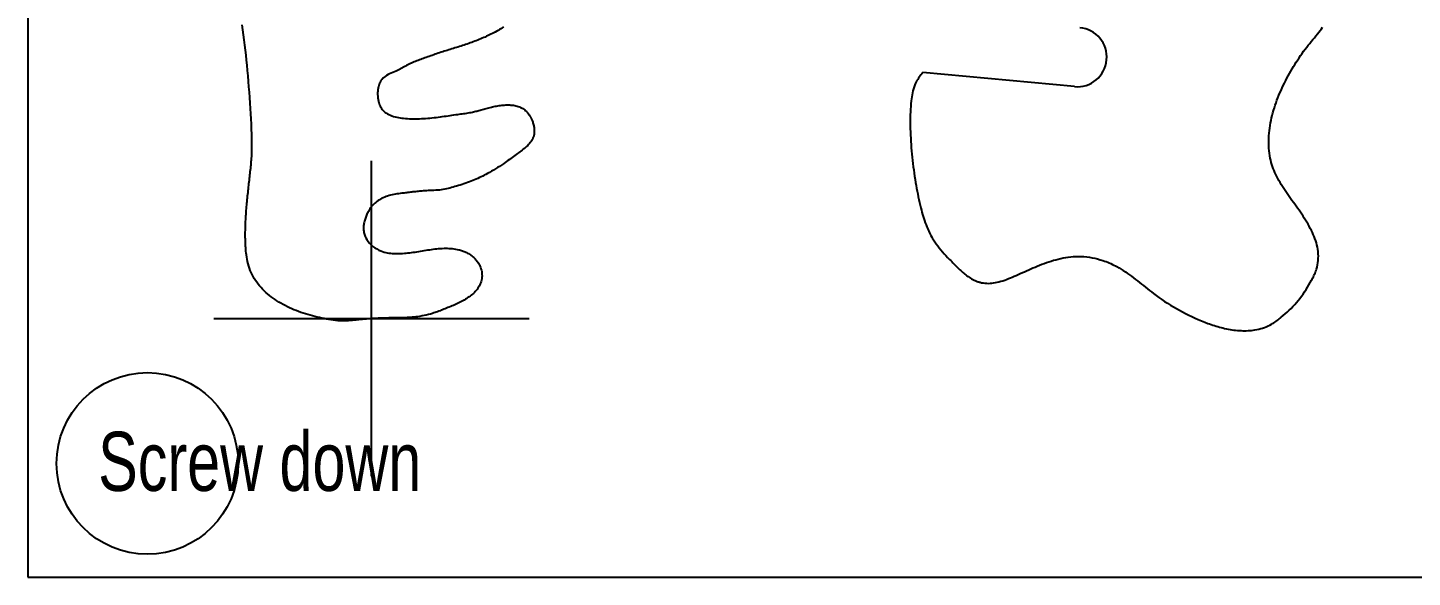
# Model space of a CAD drawing. Extents: x 0 to 30, y 0 to 14.6.
# Drawn here: x 0 to 8.78, y 0 to 3.48 of the extents above; entities that cross this region are included whole.
import ezdxf

# ---------------------------------------------------------------- set-up
doc = ezdxf.new("R2010")
doc.units = 0
doc.header["$MEASUREMENT"] = 0
doc.header["$PDMODE"] = 2
doc.layers.add('CK_LEVEL_1', color=7, linetype='CONTINUOUS')

msp = doc.modelspace()

# ---------------------------------------------------------------- linework, layer by layer
at = {"layer": 'CK_LEVEL_1', "color": 3, "linetype": 'CONTINUOUS'}
for p, q in [((0, 12), (0, 0)), ((6.6365, 3.1112), (5.6743, 3.2004)), ((0, 0), (30, 0))]:
    msp.add_line(p, q, dxfattribs=at)
at = {"layer": 'CK_LEVEL_1', "color": 6, "linetype": 'CONTINUOUS'}
msp.add_lwpolyline([(2.1793, 1.6405), (2.171, 1.6398), (2.1626, 1.639), (2.1543, 1.6383), (2.146, 1.6376), (2.1377, 1.6369), (2.1294, 1.6361), (2.1211, 1.6353), (2.1128, 1.6345), (2.1044, 1.6337), (2.0964, 1.6329), (2.0884, 1.6321), (2.0804, 1.6312), (2.0724, 1.6304), (2.0644, 1.6296), (2.0563, 1.6289), (2.0483, 1.6282), (2.0403, 1.6275), (2.0322, 1.627), (2.0283, 1.6267), (2.0243, 1.6265), (2.0204, 1.6263), (2.0164, 1.6261), (2.0124, 1.626), (2.0085, 1.6259), (2.0045, 1.6258), (2.0005, 1.6258), (1.9966, 1.6258), (1.9819, 1.6262), (1.9672, 1.627), (1.9525, 1.6283), (1.9379, 1.63), (1.9232, 1.6321), (1.9087, 1.6345), (1.8941, 1.6372), (1.8796, 1.6401), (1.8651, 1.6431), (1.85, 1.6465), (1.8349, 1.65), (1.8199, 1.6536), (1.805, 1.6575), (1.7901, 1.6615), (1.7752, 1.6658), (1.7605, 1.6703), (1.7458, 1.675), (1.7312, 1.68), (1.7168, 1.6853), (1.7025, 1.6908), (1.6882, 1.6966), (1.6741, 1.7027), (1.6602, 1.7091), (1.6463, 1.7158), (1.6326, 1.7228), (1.6191, 1.73), (1.6057, 1.7376), (1.593, 1.7452), (1.5805, 1.7531), (1.5682, 1.7612), (1.5561, 1.7697), (1.5442, 1.7785), (1.5326, 1.7876), (1.5212, 1.797), (1.5101, 1.8068), (1.4993, 1.817), (1.4892, 1.8271), (1.4794, 1.8375), (1.47, 1.8482), (1.461, 1.8593), (1.4523, 1.8707), (1.4442, 1.8823), (1.4365, 1.8943), (1.4294, 1.9066), (1.4228, 1.9192), (1.4167, 1.9324), (1.4111, 1.9459), (1.4061, 1.9597), (1.4017, 1.9736), (1.3978, 1.9877), (1.3943, 2.002), (1.3914, 2.0164), (1.3888, 2.0308), (1.3867, 2.0453), (1.3853, 2.0562), (1.3841, 2.0671), (1.3831, 2.0779), (1.3823, 2.0888), (1.3816, 2.0997), (1.381, 2.1106), (1.3806, 2.1215), (1.3802, 2.1324), (1.38, 2.1433), (1.3798, 2.1546), (1.3797, 2.166), (1.3797, 2.1773), (1.3797, 2.1886), (1.3799, 2.2), (1.3801, 2.2113), (1.3803, 2.2227), (1.3807, 2.234), (1.3811, 2.2453), (1.3816, 2.2569), (1.3822, 2.2685), (1.3829, 2.28), (1.3836, 2.2915), (1.3844, 2.3031), (1.3852, 2.3146), (1.3861, 2.3261), (1.387, 2.3377), (1.388, 2.3492), (1.389, 2.3607), (1.39, 2.3721), (1.3911, 2.3836), (1.3922, 2.3951), (1.3934, 2.4065), (1.3945, 2.418), (1.3957, 2.4294), (1.3969, 2.4409), (1.3981, 2.4524), (1.3993, 2.4635), (1.4005, 2.4746), (1.4017, 2.4857), (1.403, 2.4968), (1.4042, 2.508), (1.4054, 2.5191), (1.4067, 2.5302), (1.4079, 2.5413), (1.4092, 2.5525), (1.4104, 2.563), (1.4115, 2.5735), (1.4127, 2.584), (1.4138, 2.5945), (1.4149, 2.605), (1.416, 2.6155), (1.4169, 2.626), (1.4178, 2.6365), (1.4187, 2.647), (1.4206, 2.6793), (1.4217, 2.7117), (1.4221, 2.7441), (1.4218, 2.7764), (1.4211, 2.8089), (1.4198, 2.8413), (1.4183, 2.8737), (1.4165, 2.9061), (1.4146, 2.9385), (1.4124, 2.9729), (1.4102, 3.0073), (1.4079, 3.0417), (1.4054, 3.076), (1.4029, 3.1104), (1.4002, 3.1447), (1.3973, 3.179), (1.3943, 3.2133), (1.3911, 3.2475), (1.3879, 3.2794), (1.3846, 3.3113), (1.381, 3.3432), (1.3773, 3.375), (1.3734, 3.4068), (1.3692, 3.4386), (1.3648, 3.4703), (1.3602, 3.502)], dxfattribs=at)
at = {"layer": 'CK_LEVEL_1', "color": 3, "linetype": 'CONTINUOUS'}
msp.add_lwpolyline([(3.0176, 3.4893), (3.0091, 3.4835), (3.0004, 3.4779), (2.9916, 3.4726), (2.9827, 3.4674), (2.9737, 3.4624), (2.9646, 3.4575), (2.9554, 3.4527), (2.9463, 3.448), (2.9372, 3.4434), (2.9281, 3.4389), (2.9189, 3.4344), (2.9097, 3.4301), (2.9004, 3.4258), (2.8911, 3.4216), (2.8818, 3.4175), (2.8724, 3.4135), (2.863, 3.4096), (2.8535, 3.4058), (2.844, 3.4021), (2.8344, 3.3984), (2.8248, 3.3949), (2.8152, 3.3914), (2.8056, 3.388), (2.7959, 3.3846), (2.7863, 3.3813), (2.7766, 3.378), (2.7669, 3.3748), (2.7572, 3.3716), (2.7475, 3.3685), (2.7378, 3.3653), (2.728, 3.3622), (2.7183, 3.3592), (2.7086, 3.3561), (2.6988, 3.3531), (2.6891, 3.3501), (2.6795, 3.3471), (2.6698, 3.3441), (2.6601, 3.3411), (2.6504, 3.3381), (2.6407, 3.3351), (2.6311, 3.332), (2.6214, 3.3289), (2.6118, 3.3258), (2.6023, 3.3226), (2.5929, 3.3194), (2.5835, 3.3161), (2.574, 3.3128), (2.5646, 3.3095), (2.5552, 3.3062), (2.5458, 3.3029), (2.5364, 3.2995), (2.527, 3.2962), (2.5184, 3.2932), (2.5099, 3.2902), (2.5013, 3.2872), (2.4928, 3.2841), (2.4843, 3.281), (2.4758, 3.2778), (2.4673, 3.2746), (2.4589, 3.2712), (2.4505, 3.2678), (2.4423, 3.2643), (2.4342, 3.2607), (2.4262, 3.257), (2.4182, 3.2532), (2.4103, 3.2492), (2.4024, 3.2452), (2.3946, 3.241), (2.3869, 3.2367), (2.3792, 3.2323), (2.3755, 3.2301), (2.3718, 3.2279), (2.3681, 3.2257), (2.3644, 3.2235), (2.3607, 3.2213), (2.357, 3.2191), (2.3532, 3.217), (2.3494, 3.215), (2.3456, 3.213), (2.3357, 3.2084), (2.3255, 3.2041), (2.3153, 3.1999), (2.305, 3.1958), (2.2949, 3.1916), (2.285, 3.187), (2.2754, 3.1819), (2.2663, 3.1761), (2.2578, 3.1695), (2.2553, 3.1673), (2.2528, 3.1649), (2.2504, 3.1625), (2.2481, 3.1599), (2.2459, 3.1573), (2.2438, 3.1546), (2.2417, 3.1519), (2.2398, 3.1491), (2.2379, 3.1462), (2.2361, 3.1431), (2.2344, 3.14), (2.2328, 3.1369), (2.2313, 3.1337), (2.2299, 3.1304), (2.2286, 3.1271), (2.2274, 3.1238), (2.2263, 3.1204), (2.2253, 3.1171), (2.2243, 3.1135), (2.2234, 3.1099), (2.2225, 3.1063), (2.2218, 3.1027), (2.2211, 3.0991), (2.2205, 3.0954), (2.22, 3.0918), (2.2196, 3.0881), (2.2192, 3.0844), (2.2189, 3.0807), (2.2187, 3.0769), (2.2186, 3.0731), (2.2185, 3.0694), (2.2185, 3.0656), (2.2185, 3.0618), (2.2187, 3.058), (2.2189, 3.0543), (2.2191, 3.0505), (2.2195, 3.0468), (2.2199, 3.0431), (2.2203, 3.0394), (2.2208, 3.0357), (2.2214, 3.0321), (2.2221, 3.0284), (2.2228, 3.0247), (2.2235, 3.0211), (2.2243, 3.0174), (2.2251, 3.014), (2.2259, 3.0106), (2.2268, 3.0072), (2.2278, 3.0038), (2.2289, 3.0004), (2.23, 2.9971), (2.2313, 2.9938), (2.2326, 2.9906), (2.2341, 2.9874), (2.2382, 2.9799), (2.2429, 2.9727), (2.2483, 2.966), (2.2542, 2.9596), (2.2606, 2.9536), (2.2673, 2.9481), (2.2745, 2.9429), (2.2819, 2.9382), (2.2895, 2.9339), (2.2992, 2.9293), (2.3091, 2.9253), (2.3192, 2.9218), (2.3295, 2.9189), (2.3399, 2.9165), (2.3503, 2.9145), (2.3609, 2.9128), (2.3715, 2.9115), (2.3821, 2.9103), (2.3948, 2.9093), (2.4075, 2.9084), (2.4202, 2.9078), (2.4329, 2.9074), (2.4456, 2.9072), (2.4583, 2.9072), (2.471, 2.9074), (2.4836, 2.9078), (2.4963, 2.9083), (2.5097, 2.909), (2.5231, 2.9098), (2.5364, 2.9108), (2.5498, 2.9119), (2.5632, 2.9132), (2.5765, 2.9146), (2.5898, 2.9161), (2.6031, 2.9177), (2.6164, 2.9194), (2.6287, 2.9211), (2.641, 2.9229), (2.6532, 2.9247), (2.6655, 2.9265), (2.6778, 2.9284), (2.69, 2.9302), (2.7023, 2.932), (2.7146, 2.9337), (2.7269, 2.9354), (2.7364, 2.9367), (2.746, 2.9379), (2.7555, 2.9391), (2.7651, 2.9404), (2.7746, 2.9417), (2.7841, 2.9431), (2.7936, 2.9446), (2.8031, 2.9463), (2.8125, 2.9481), (2.8195, 2.9496), (2.8264, 2.9512), (2.8334, 2.9529), (2.8403, 2.9547), (2.8472, 2.9565), (2.8541, 2.9584), (2.861, 2.9603), (2.8679, 2.9622), (2.8748, 2.9641), (2.8829, 2.9663), (2.891, 2.9686), (2.899, 2.9707), (2.9071, 2.9729), (2.9152, 2.975), (2.9233, 2.977), (2.9315, 2.979), (2.9396, 2.9809), (2.9478, 2.9828), (2.9561, 2.9846), (2.9645, 2.9863), (2.9729, 2.9879), (2.9813, 2.9893), (2.9897, 2.9906), (2.9982, 2.9918), (3.0067, 2.9929), (3.0152, 2.9937), (3.0238, 2.9944), (3.0318, 2.9948), (3.0399, 2.9951), (3.0479, 2.9952), (3.056, 2.995), (3.064, 2.9945), (3.072, 2.9937), (3.08, 2.9927), (3.0879, 2.9913), (3.0958, 2.9895), (3.1032, 2.9875), (3.1105, 2.9851), (3.1177, 2.9824), (3.1248, 2.9793), (3.1317, 2.9759), (3.1384, 2.9721), (3.1448, 2.968), (3.151, 2.9635), (3.1569, 2.9587), (3.1633, 2.9527), (3.1693, 2.9462), (3.1748, 2.9393), (3.18, 2.9321), (3.1847, 2.9246), (3.1891, 2.9169), (3.1931, 2.9089), (3.1967, 2.9007), (3.1999, 2.8925), (3.2019, 2.8868), (3.2037, 2.881), (3.2054, 2.8753), (3.2069, 2.8694), (3.2082, 2.8636), (3.2093, 2.8577), (3.2102, 2.8518), (3.211, 2.8458), (3.2116, 2.8398), (3.2119, 2.8352), (3.212, 2.8306), (3.2121, 2.8259), (3.212, 2.8213), (3.2117, 2.8167), (3.2112, 2.8121), (3.2106, 2.8076), (3.2098, 2.8031), (3.2087, 2.7986), (3.2063, 2.7911), (3.2034, 2.7837), (3.1998, 2.7766), (3.1958, 2.7696), (3.1913, 2.7629), (3.1864, 2.7564), (3.1812, 2.7501), (3.1757, 2.7441), (3.17, 2.7382), (3.1632, 2.7318), (3.1563, 2.7256), (3.1492, 2.7197), (3.1419, 2.7139), (3.1346, 2.7083), (3.1272, 2.7029), (3.1198, 2.6975), (3.1123, 2.6921), (3.1048, 2.6867), (3.0963, 2.6805), (3.0878, 2.6742), (3.0793, 2.6679), (3.0708, 2.6616), (3.0623, 2.6553), (3.0537, 2.649), (3.0452, 2.6427), (3.0366, 2.6365), (3.028, 2.6303), (3.0158, 2.6219), (3.0036, 2.6136), (2.9912, 2.6054), (2.9787, 2.5975), (2.9662, 2.5897), (2.9535, 2.582), (2.9407, 2.5745), (2.9279, 2.5672), (2.9149, 2.56), (2.9049, 2.5546), (2.8949, 2.5493), (2.8848, 2.5441), (2.8747, 2.539), (2.8645, 2.534), (2.8543, 2.5292), (2.8439, 2.5246), (2.8336, 2.52), (2.8231, 2.5157), (2.8118, 2.5112), (2.8004, 2.5068), (2.7889, 2.5027), (2.7774, 2.4987), (2.7658, 2.4948), (2.7542, 2.491), (2.7425, 2.4873), (2.7308, 2.4837), (2.719, 2.4802), (2.7084, 2.477), (2.6977, 2.474), (2.687, 2.471), (2.6762, 2.4681), (2.6655, 2.4654), (2.6546, 2.4629), (2.6438, 2.4607), (2.6329, 2.4587), (2.622, 2.457), (2.6103, 2.4556), (2.5986, 2.4545), (2.5869, 2.4537), (2.5751, 2.453), (2.5633, 2.4524), (2.5515, 2.452), (2.5397, 2.4515), (2.5279, 2.451), (2.5161, 2.4503), (2.508, 2.4497), (2.4998, 2.4491), (2.4917, 2.4484), (2.4835, 2.4476), (2.4754, 2.4468), (2.4673, 2.4459), (2.4591, 2.445), (2.451, 2.4441), (2.4429, 2.4432), (2.435, 2.4423), (2.427, 2.4414), (2.4191, 2.4405), (2.4112, 2.4395), (2.4033, 2.4386), (2.3954, 2.4377), (2.3874, 2.4367), (2.3795, 2.4357), (2.3716, 2.4348), (2.3615, 2.4335), (2.3513, 2.4321), (2.3412, 2.4307), (2.3312, 2.4291), (2.3211, 2.4273), (2.3111, 2.4253), (2.3012, 2.423), (2.2914, 2.4204), (2.2816, 2.4175), (2.2725, 2.4144), (2.2636, 2.4109), (2.2548, 2.4071), (2.2462, 2.403), (2.2378, 2.3985), (2.2295, 2.3937), (2.2215, 2.3884), (2.2138, 2.3829), (2.2064, 2.3769), (2.2013, 2.3724), (2.1963, 2.3677), (2.1915, 2.3629), (2.1869, 2.3579), (2.1825, 2.3527), (2.1782, 2.3474), (2.1741, 2.342), (2.1702, 2.3365), (2.1665, 2.3308), (2.1631, 2.3252), (2.1598, 2.3196), (2.1567, 2.3138), (2.1538, 2.308), (2.151, 2.3021), (2.1483, 2.2961), (2.1458, 2.29), (2.1434, 2.2839), (2.1412, 2.2777), (2.1389, 2.271), (2.1369, 2.2642), (2.135, 2.2574), (2.1333, 2.2505), (2.1319, 2.2436), (2.1308, 2.2366), (2.1299, 2.2297), (2.1294, 2.2226), (2.1292, 2.2156), (2.1294, 2.2085), (2.1299, 2.2014), (2.1308, 2.1943), (2.132, 2.1872), (2.1337, 2.1803), (2.1356, 2.1734), (2.1379, 2.1666), (2.1406, 2.1599), (2.1435, 2.1534), (2.1505, 2.1409), (2.1587, 2.1291), (2.1679, 2.118), (2.1782, 2.1077), (2.1893, 2.0983), (2.2011, 2.0897), (2.2135, 2.0819), (2.2264, 2.0752), (2.2397, 2.0693), (2.2496, 2.0657), (2.2596, 2.0626), (2.2697, 2.06), (2.2799, 2.0578), (2.2902, 2.056), (2.3005, 2.0546), (2.3109, 2.0535), (2.3213, 2.0528), (2.3317, 2.0524), (2.343, 2.0523), (2.3543, 2.0524), (2.3656, 2.0528), (2.3768, 2.0534), (2.3881, 2.0542), (2.3993, 2.0553), (2.4106, 2.0565), (2.4218, 2.0578), (2.433, 2.0592), (2.4446, 2.0608), (2.4563, 2.0625), (2.4679, 2.0643), (2.4795, 2.0661), (2.4911, 2.0679), (2.5027, 2.0698), (2.5143, 2.0716), (2.5259, 2.0735), (2.5375, 2.0753), (2.5488, 2.077), (2.5601, 2.0787), (2.5714, 2.0802), (2.5827, 2.0817), (2.594, 2.083), (2.6054, 2.0841), (2.6167, 2.085), (2.6281, 2.0857), (2.6395, 2.0861), (2.6499, 2.0862), (2.6604, 2.0861), (2.6708, 2.0857), (2.6812, 2.085), (2.6916, 2.084), (2.702, 2.0828), (2.7123, 2.0812), (2.7226, 2.0793), (2.7328, 2.077), (2.7386, 2.0756), (2.7444, 2.0741), (2.7502, 2.0724), (2.7559, 2.0705), (2.7616, 2.0686), (2.7672, 2.0665), (2.7727, 2.0642), (2.7782, 2.0618), (2.7836, 2.0592), (2.7895, 2.056), (2.7953, 2.0527), (2.8011, 2.0491), (2.8067, 2.0454), (2.8121, 2.0414), (2.8174, 2.0372), (2.8226, 2.0329), (2.8277, 2.0284), (2.8325, 2.0237), (2.8372, 2.0188), (2.8418, 2.0138), (2.8461, 2.0086), (2.8502, 2.0032), (2.8542, 1.9977), (2.8578, 1.9921), (2.8613, 1.9862), (2.8645, 1.9803), (2.8674, 1.9741), (2.871, 1.9655), (2.874, 1.9567), (2.8764, 1.9476), (2.8783, 1.9384), (2.8796, 1.9292), (2.8803, 1.9198), (2.8804, 1.9105), (2.8799, 1.9012), (2.8787, 1.8919), (2.8771, 1.884), (2.875, 1.8761), (2.8725, 1.8684), (2.8696, 1.8608), (2.8662, 1.8534), (2.8625, 1.8462), (2.8584, 1.8391), (2.854, 1.8323), (2.8492, 1.8258), (2.8438, 1.8189), (2.838, 1.8124), (2.832, 1.8061), (2.8256, 1.8001), (2.8191, 1.7943), (2.8124, 1.7888), (2.8055, 1.7834), (2.7984, 1.7782), (2.7912, 1.7732), (2.7833, 1.768), (2.7753, 1.7629), (2.7671, 1.758), (2.7589, 1.7533), (2.7506, 1.7488), (2.7422, 1.7444), (2.7338, 1.7401), (2.7253, 1.7359), (2.7167, 1.7319), (2.7081, 1.728), (2.6994, 1.7242), (2.6906, 1.7205), (2.6819, 1.7169), (2.6731, 1.7134), (2.6643, 1.7098), (2.6555, 1.7064), (2.6466, 1.7029), (2.6378, 1.6994), (2.6299, 1.6964), (2.6221, 1.6933), (2.6142, 1.6902), (2.6063, 1.6872), (2.5984, 1.6843), (2.5905, 1.6814), (2.5826, 1.6786), (2.5746, 1.6759), (2.5666, 1.6733), (2.5535, 1.6694), (2.5404, 1.6658), (2.5271, 1.6625), (2.5138, 1.6596), (2.5004, 1.6569), (2.487, 1.6546), (2.4735, 1.6525), (2.4599, 1.6507), (2.4464, 1.6493), (2.44, 1.6486), (2.4337, 1.6481), (2.4274, 1.6476), (2.4211, 1.6472), (2.4148, 1.6468), (2.4084, 1.6464), (2.4021, 1.6461), (2.3958, 1.6458), (2.3894, 1.6456), (2.3769, 1.6452), (2.3644, 1.645), (2.3518, 1.6448), (2.3393, 1.6447), (2.3268, 1.6446), (2.3142, 1.6445), (2.3017, 1.6444), (2.2891, 1.6442), (2.2765, 1.644), (2.2656, 1.6437), (2.2548, 1.6433), (2.2439, 1.6429), (2.2331, 1.6425), (2.2222, 1.6421), (2.2114, 1.6416), (2.2007, 1.6412), (2.1899, 1.6408), (2.1793, 1.6405)], dxfattribs=at)
at = {"layer": 'CK_LEVEL_1', "color": 6, "linetype": 'CONTINUOUS'}
msp.add_polyline3d([(5.6743, 3.2004, 0), (5.6688, 3.1932, 0), (5.6633, 3.186, 0), (5.6579, 3.1788, 0), (5.6527, 3.1715, 0), (5.6476, 3.1642, 0), (5.6427, 3.1567, 0), (5.638, 3.1491, 0), (5.6336, 3.1414, 0), (5.6296, 3.1335, 0), (5.6243, 3.1219, 0), (5.6198, 3.1098, 0), (5.6159, 3.0975, 0), (5.6125, 3.085, 0), (5.6097, 3.0723, 0), (5.6073, 3.0594, 0), (5.6052, 3.0464, 0), (5.6035, 3.0334, 0), (5.602, 3.0204, 0), (5.6002, 3.0028, 0), (5.5988, 2.9853, 0), (5.5976, 2.9678, 0), (5.5966, 2.9504, 0), (5.596, 2.933, 0), (5.5955, 2.9156, 0), (5.5953, 2.8982, 0), (5.5952, 2.8808, 0), (5.5954, 2.8634, 0), (5.5958, 2.8435, 0), (5.5964, 2.8235, 0), (5.5972, 2.8035, 0), (5.5982, 2.7835, 0), (5.5994, 2.7635, 0), (5.6008, 2.7435, 0), (5.6023, 2.7235, 0), (5.6041, 2.7036, 0), (5.6059, 2.6836, 0), (5.608, 2.6634, 0), (5.6102, 2.6432, 0), (5.6125, 2.623, 0), (5.615, 2.6029, 0), (5.6177, 2.5828, 0), (5.6204, 2.5627, 0), (5.6234, 2.5426, 0), (5.6265, 2.5225, 0), (5.6297, 2.5025, 0), (5.6327, 2.4845, 0), (5.6359, 2.4665, 0), (5.6392, 2.4485, 0), (5.6426, 2.4306, 0), (5.6463, 2.4127, 0), (5.6501, 2.3949, 0), (5.6541, 2.3771, 0), (5.6583, 2.3593, 0), (5.6627, 2.3416, 0), (5.6662, 2.3281, 0), (5.6699, 2.3147, 0), (5.6737, 2.3013, 0), (5.6777, 2.288, 0), (5.6819, 2.2748, 0), (5.6863, 2.2616, 0), (5.691, 2.2484, 0), (5.6958, 2.2354, 0), (5.7009, 2.2225, 0), (5.7049, 2.213, 0), (5.709, 2.2036, 0), (5.7132, 2.1942, 0), (5.7176, 2.1849, 0), (5.7222, 2.1758, 0), (5.7269, 2.1667, 0), (5.7318, 2.1577, 0), (5.737, 2.1488, 0), (5.7423, 2.1401, 0), (5.7509, 2.1267, 0), (5.76, 2.1137, 0), (5.7695, 2.1009, 0), (5.7794, 2.0883, 0), (5.7896, 2.076, 0), (5.8, 2.0639, 0), (5.8106, 2.052, 0), (5.8214, 2.0402, 0), (5.8323, 2.0286, 0), (5.8388, 2.0217, 0), (5.8454, 2.0149, 0), (5.8519, 2.0082, 0), (5.8585, 2.0014, 0), (5.8651, 1.9947, 0), (5.8717, 1.988, 0), (5.8784, 1.9814, 0), (5.885, 1.9747, 0), (5.8917, 1.9681, 0), (5.8977, 1.9622, 0), (5.9036, 1.9564, 0), (5.9096, 1.9506, 0), (5.9157, 1.9449, 0), (5.9218, 1.9392, 0), (5.9281, 1.9336, 0), (5.9344, 1.9282, 0), (5.9408, 1.9229, 0), (5.9473, 1.9177, 0), (5.9544, 1.9123, 0), (5.9617, 1.9072, 0), (5.969, 1.9023, 0), (5.9765, 1.8976, 0), (5.9842, 1.8931, 0), (5.992, 1.8889, 0), (5.9999, 1.8849, 0), (6.008, 1.8812, 0), (6.0162, 1.8778, 0), (6.0206, 1.8761, 0), (6.0251, 1.8745, 0), (6.0296, 1.873, 0), (6.0341, 1.8716, 0), (6.0387, 1.8703, 0), (6.0433, 1.8691, 0), (6.0479, 1.868, 0), (6.0525, 1.867, 0), (6.0572, 1.8662, 0), (6.0682, 1.8648, 0), (6.0793, 1.864, 0), (6.0904, 1.8639, 0), (6.1016, 1.8643, 0), (6.1127, 1.8653, 0), (6.1239, 1.8667, 0), (6.135, 1.8686, 0), (6.146, 1.8709, 0), (6.1569, 1.8735, 0), (6.1695, 1.8769, 0), (6.182, 1.8806, 0), (6.1944, 1.8847, 0), (6.2066, 1.8891, 0), (6.2187, 1.8936, 0), (6.2308, 1.8984, 0), (6.2427, 1.9034, 0), (6.2547, 1.9085, 0), (6.2665, 1.9137, 0), (6.2799, 1.9196, 0), (6.2932, 1.9256, 0), (6.3066, 1.9316, 0), (6.3199, 1.9376, 0), (6.3332, 1.9436, 0), (6.3465, 1.9496, 0), (6.3599, 1.9555, 0), (6.3733, 1.9614, 0), (6.3867, 1.9671, 0), (6.401, 1.9731, 0), (6.4154, 1.979, 0), (6.4298, 1.9847, 0), (6.4443, 1.9902, 0), (6.4589, 1.9955, 0), (6.4736, 2.0005, 0), (6.4883, 2.0053, 0), (6.5032, 2.0098, 0), (6.5181, 2.014, 0), (6.5337, 2.018, 0), (6.5495, 2.0216, 0), (6.5653, 2.0248, 0), (6.5812, 2.0276, 0), (6.5971, 2.03, 0), (6.6131, 2.0319, 0), (6.6292, 2.0333, 0), (6.6453, 2.0341, 0), (6.6614, 2.0344, 0), (6.679, 2.0341, 0), (6.6966, 2.0332, 0), (6.7141, 2.0316, 0), (6.7316, 2.0293, 0), (6.749, 2.0264, 0), (6.7663, 2.0229, 0), (6.7834, 2.0187, 0), (6.8004, 2.014, 0), (6.8172, 2.0087, 0), (6.8273, 2.0052, 0), (6.8374, 2.0014, 0), (6.8474, 1.9975, 0), (6.8573, 1.9933, 0), (6.8671, 1.989, 0), (6.8769, 1.9844, 0), (6.8865, 1.9797, 0), (6.896, 1.9748, 0), (6.9054, 1.9697, 0), (6.9192, 1.9619, 0), (6.9328, 1.9537, 0), (6.9462, 1.9451, 0), (6.9595, 1.9363, 0), (6.9725, 1.9273, 0), (6.9855, 1.918, 0), (6.9983, 1.9086, 0), (7.0109, 1.899, 0), (7.0235, 1.8892, 0), (7.0362, 1.8793, 0), (7.0488, 1.8693, 0), (7.0613, 1.8593, 0), (7.0738, 1.8493, 0), (7.0864, 1.8392, 0), (7.0989, 1.8293, 0), (7.1116, 1.8194, 0), (7.1242, 1.8095, 0), (7.137, 1.7998, 0), (7.1546, 1.7869, 0), (7.1724, 1.7742, 0), (7.1903, 1.7617, 0), (7.2085, 1.7496, 0), (7.2269, 1.7377, 0), (7.2454, 1.7261, 0), (7.2641, 1.7148, 0), (7.283, 1.7038, 0), (7.3021, 1.693, 0), (7.3216, 1.6824, 0), (7.3412, 1.6722, 0), (7.361, 1.6622, 0), (7.3809, 1.6526, 0), (7.401, 1.6433, 0), (7.4213, 1.6344, 0), (7.4417, 1.6259, 0), (7.4623, 1.6177, 0), (7.483, 1.61, 0), (7.4933, 1.6063, 0), (7.5037, 1.6027, 0), (7.5141, 1.5993, 0), (7.5245, 1.596, 0), (7.535, 1.5927, 0), (7.5455, 1.5897, 0), (7.556, 1.5867, 0), (7.5666, 1.5839, 0), (7.5772, 1.5812, 0), (7.5887, 1.5785, 0), (7.6002, 1.576, 0), (7.6118, 1.5737, 0), (7.6234, 1.5716, 0), (7.635, 1.5697, 0), (7.6467, 1.568, 0), (7.6584, 1.5666, 0), (7.6701, 1.5654, 0), (7.6819, 1.5645, 0), (7.6929, 1.5639, 0), (7.704, 1.5635, 0), (7.7151, 1.5634, 0), (7.7261, 1.5636, 0), (7.7372, 1.564, 0), (7.7482, 1.5648, 0), (7.7593, 1.5658, 0), (7.7703, 1.5672, 0), (7.7813, 1.5689, 0), (7.7934, 1.5712, 0), (7.8055, 1.5739, 0), (7.8175, 1.577, 0), (7.8294, 1.5805, 0), (7.8411, 1.5845, 0), (7.8526, 1.5889, 0), (7.864, 1.5938, 0), (7.8751, 1.5992, 0), (7.8859, 1.605, 0), (7.8931, 1.6092, 0), (7.9002, 1.6135, 0), (7.9072, 1.6181, 0), (7.9141, 1.6229, 0), (7.9208, 1.6277, 0), (7.9275, 1.6327, 0), (7.9341, 1.6379, 0), (7.9407, 1.6431, 0), (7.9472, 1.6484, 0), (7.9602, 1.6592, 0), (7.973, 1.6704, 0), (7.9855, 1.6817, 0), (7.9979, 1.6934, 0), (8.0099, 1.7052, 0), (8.0217, 1.7174, 0), (8.0332, 1.7298, 0), (8.0443, 1.7424, 0), (8.0552, 1.7554, 0), (8.0657, 1.7687, 0), (8.076, 1.7823, 0), (8.0859, 1.7962, 0), (8.0955, 1.8103, 0), (8.1048, 1.8246, 0), (8.1138, 1.839, 0), (8.1226, 1.8537, 0), (8.1311, 1.8685, 0), (8.1394, 1.8835, 0), (8.1434, 1.891, 0), (8.1474, 1.8986, 0), (8.1513, 1.9062, 0), (8.1551, 1.9139, 0), (8.1586, 1.9216, 0), (8.1621, 1.9294, 0), (8.1653, 1.9373, 0), (8.1682, 1.9452, 0), (8.1709, 1.9533, 0), (8.1748, 1.9668, 0), (8.1779, 1.9806, 0), (8.1803, 1.9946, 0), (8.1819, 2.0087, 0), (8.1828, 2.0229, 0), (8.183, 2.0372, 0), (8.1825, 2.0514, 0), (8.1813, 2.0656, 0), (8.1795, 2.0797, 0), (8.177, 2.0936, 0), (8.1739, 2.1074, 0), (8.1703, 2.121, 0), (8.1661, 2.1344, 0), (8.1615, 2.1477, 0), (8.1564, 2.1608, 0), (8.151, 2.1738, 0), (8.1451, 2.1866, 0), (8.139, 2.1993, 0), (8.1321, 2.2126, 0), (8.125, 2.2258, 0), (8.1175, 2.2388, 0), (8.1099, 2.2517, 0), (8.102, 2.2645, 0), (8.094, 2.2771, 0), (8.0858, 2.2897, 0), (8.0775, 2.3021, 0), (8.069, 2.3145, 0), (8.0603, 2.3272, 0), (8.0514, 2.3398, 0), (8.0426, 2.3523, 0), (8.0337, 2.3649, 0), (8.0247, 2.3774, 0), (8.0158, 2.39, 0), (8.0069, 2.4025, 0), (7.998, 2.4151, 0), (7.9892, 2.4277, 0), (7.9807, 2.4399, 0), (7.9723, 2.4522, 0), (7.9641, 2.4646, 0), (7.956, 2.477, 0), (7.948, 2.4896, 0), (7.9404, 2.5023, 0), (7.9329, 2.5151, 0), (7.9258, 2.5282, 0), (7.919, 2.5414, 0), (7.913, 2.5537, 0), (7.9073, 2.5663, 0), (7.902, 2.5789, 0), (7.897, 2.5918, 0), (7.8924, 2.6047, 0), (7.8881, 2.6178, 0), (7.8843, 2.631, 0), (7.8808, 2.6443, 0), (7.8778, 2.6577, 0), (7.8749, 2.6733, 0), (7.8725, 2.6889, 0), (7.8706, 2.7046, 0), (7.8693, 2.7204, 0), (7.8685, 2.7362, 0), (7.8681, 2.752, 0), (7.8682, 2.7679, 0), (7.8687, 2.7837, 0), (7.8696, 2.7996, 0), (7.8709, 2.8159, 0), (7.8726, 2.8322, 0), (7.8747, 2.8484, 0), (7.8772, 2.8645, 0), (7.8801, 2.8806, 0), (7.8832, 2.8967, 0), (7.8868, 2.9126, 0), (7.8906, 2.9285, 0), (7.8947, 2.9443, 0), (7.8993, 2.9606, 0), (7.9042, 2.9768, 0), (7.9095, 2.9929, 0), (7.9149, 3.0089, 0), (7.9207, 3.0248, 0), (7.9267, 3.0406, 0), (7.933, 3.0563, 0), (7.9395, 3.0719, 0), (7.9463, 3.0874, 0), (7.9534, 3.1029, 0), (7.9607, 3.1184, 0), (7.9681, 3.1337, 0), (7.9758, 3.149, 0), (7.9837, 3.1641, 0), (7.9918, 3.1792, 0), (8, 3.1941, 0), (8.0084, 3.209, 0), (8.017, 3.2238, 0), (8.0255, 3.2381, 0), (8.0342, 3.2523, 0), (8.043, 3.2665, 0), (8.0519, 3.2805, 0), (8.0611, 3.2944, 0), (8.0704, 3.3082, 0), (8.0799, 3.3219, 0), (8.0897, 3.3354, 0), (8.0996, 3.3488, 0), (8.109, 3.361, 0), (8.1186, 3.3732, 0), (8.1283, 3.3853, 0), (8.138, 3.3973, 0), (8.1478, 3.4093, 0), (8.1576, 3.4213, 0), (8.1674, 3.4333, 0), (8.1771, 3.4453, 0), (8.1867, 3.4574, 0), (8.1946, 3.4675, 0), (8.2023, 3.4776, 0), (8.21, 3.4878, 0)], dxfattribs=at)
at = {"layer": 'CK_LEVEL_1', "color": 3, "linetype": 'CONTINUOUS'}
msp.add_circle((0.7587, 0.722), 0.5758, dxfattribs=at)
msp.add_arc((6.6538, 3.298), 0.1876, 264.70295, 444.70295, dxfattribs=at)
at = {"layer": 'CK_LEVEL_1', "color": 6, "linetype": 'CONTINUOUS'}
msp.add_point((2.1793, 1.6405), dxfattribs=at)

# ---------------------------------------------------------------- texts
at = {"layer": 'CK_LEVEL_1', "color": 7, "linetype": 'CONTINUOUS', "width": 0.75}
msp.add_text('Screw down', height=0.375, dxfattribs=at).set_placement((0.4469, 0.5479))

doc.saveas('drawing.dxf')
